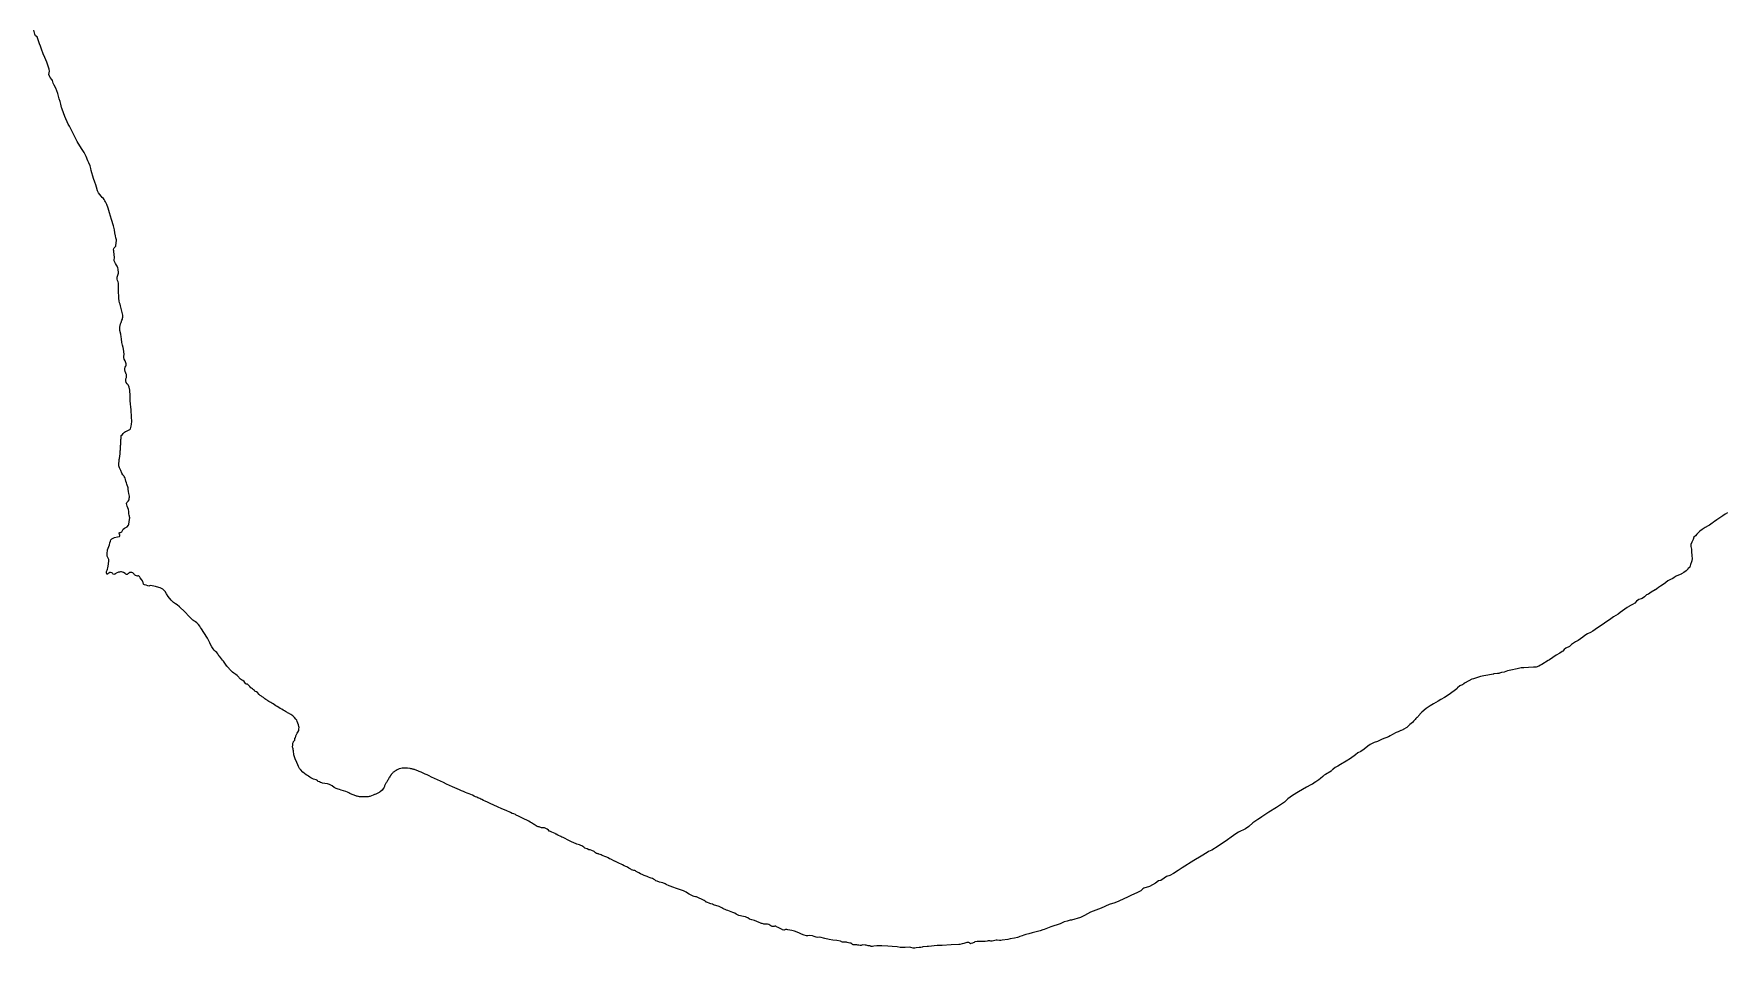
# Model space of a CAD drawing. Header units: inches. Extents: x 1341578 to 1502124, y 557203 to 748561.
# Drawn here: x 1486157 to 1493025, y 572791 to 576501 of the extents above; entities that cross this region are included whole.
import ezdxf

# ---------------------------------------------------------------- set-up
doc = ezdxf.new("R2010")
doc.units = ezdxf.units.IN
doc.header["$MEASUREMENT"] = 0
doc.layers.add('Zipcode', color=7, linetype='Continuous')

msp = doc.modelspace()

# ---------------------------------------------------------------- linework, layer by layer
at = {"layer": 'Zipcode'}
msp.add_lwpolyline([(1493035.3, 574558.2), (1493024.8, 574551.5), (1493016.3, 574545.9), (1493008.3, 574540.5), (1492999.5, 574535.1), (1492991.3, 574529.3), (1492981.6, 574521.9), (1492978, 574519.3), (1492976.6, 574518.1), (1492973.2, 574515.5), (1492962.2, 574507.7), (1492959.3, 574506.1), (1492951, 574501.8), (1492949.7, 574501.1), (1492944.7, 574498), (1492940.8, 574495.6), (1492931.4, 574490.2), (1492921.9, 574482.9), (1492916.2, 574476.5), (1492909.9, 574471.2), (1492905.1, 574464.8), (1492897.8, 574458.9), (1492894.9, 574449), (1492889.8, 574438.7), (1492885.7, 574429.5), (1492886.5, 574421.1), (1492888.3, 574409.9), (1492889.3, 574397.5), (1492890.3, 574386.1), (1492890.5, 574383.4), (1492890.8, 574372.6), (1492890, 574362.2), (1492888.1, 574358.1), (1492885.2, 574347.7), (1492881.3, 574337.1), (1492873.8, 574329.7), (1492873.8, 574329.6), (1492866.6, 574321.6), (1492857.9, 574315), (1492847.9, 574309.6), (1492846.2, 574309), (1492836.1, 574304.3), (1492826.5, 574300.6), (1492818, 574294.8), (1492813.4, 574291.4), (1492803.5, 574286.9), (1492792.4, 574281), (1492783.9, 574274.8), (1492782.8, 574273.6), (1492773.3, 574267.2), (1492763.3, 574260), (1492754.6, 574254.2), (1492747.5, 574248.7), (1492742.1, 574245.6), (1492741, 574244.9), (1492740.8, 574244.8), (1492724.4, 574235.2), (1492713.5, 574227.8), (1492705.8, 574225.4), (1492701.3, 574220.6), (1492698.5, 574216.4), (1492688.6, 574209.9), (1492685, 574208.8), (1492674.5, 574205.3), (1492665.5, 574198.9), (1492658.5, 574190.8), (1492649.1, 574185.4), (1492638.9, 574179.7), (1492636.8, 574178.4), (1492627.5, 574172.8), (1492618.5, 574166.4), (1492608.9, 574159.9), (1492599.6, 574153), (1492591.3, 574146.4), (1492582.1, 574140.3), (1492572.5, 574135), (1492561.8, 574127.7), (1492535.8, 574109.4), (1492498.2, 574084.1), (1492488.2, 574077.9), (1492478.5, 574072.4), (1492466.8, 574066), (1492455.7, 574059.7), (1492447, 574053.5), (1492438.2, 574046.5), (1492428.5, 574040), (1492418.2, 574033.9), (1492418, 574033.8), (1492418, 574033.8), (1492409.9, 574028.4), (1492401.7, 574023.2), (1492393.5, 574015.7), (1492379, 574008.3), (1492371.3, 574002.9), (1492366.9, 573996.3), (1492363.2, 573994.2), (1492353.8, 573988.3), (1492339.4, 573979.6), (1492311.5, 573961.5), (1492306.4, 573958.3), (1492281.5, 573942.5), (1492276, 573939), (1492268.8, 573934.9), (1492257.7, 573931.8), (1492246.6, 573931), (1492226.9, 573929.9), (1492208, 573928.9), (1492197.3, 573928.4), (1492181.3, 573924.2), (1492173.9, 573922.6), (1492161.2, 573921.1), (1492142, 573916.8), (1492128.7, 573911.5), (1492117.2, 573910), (1492108.9, 573906.6), (1492105.7, 573905.9), (1492100.8, 573905.6), (1492086.1, 573903.7), (1492085, 573903.4), (1492083.8, 573903.3), (1492061.7, 573898.2), (1492045.5, 573895.5), (1492031.9, 573893.4), (1492019.6, 573889.5), (1492003.9, 573884.3), (1491996.4, 573881.9), (1491970.2, 573868.1), (1491965.1, 573864.4), (1491964.6, 573864.2), (1491963.4, 573863.7), (1491958.6, 573860.2), (1491957.4, 573859.3), (1491957.2, 573859.2), (1491948.2, 573855), (1491938.6, 573847.5), (1491936.4, 573844.4), (1491935.2, 573842.9), (1491904.3, 573820.2), (1491885.4, 573807.7), (1491870.8, 573799.9), (1491859.7, 573793.3), (1491840.6, 573782.8), (1491827.1, 573773.9), (1491811.7, 573763.3), (1491793.8, 573748.2), (1491791.6, 573745.8), (1491780.8, 573733.1), (1491778.6, 573730.8), (1491774.4, 573727.4), (1491774, 573727.1), (1491769.6, 573722.4), (1491766.5, 573719.1), (1491760.3, 573712), (1491755.5, 573707.2), (1491745.4, 573698.2), (1491733, 573686), (1491718.2, 573678.2), (1491716.9, 573677.5), (1491709.2, 573674.4), (1491708, 573674), (1491697.6, 573668.5), (1491689.5, 573665.6), (1491674.7, 573657.7), (1491665.3, 573652.8), (1491658.4, 573649.2), (1491632.8, 573639), (1491613.5, 573629.5), (1491600.4, 573625.4), (1491591.8, 573621.5), (1491584.3, 573617.6), (1491574.7, 573610.5), (1491559, 573598.2), (1491545.4, 573589.6), (1491534.4, 573583.3), (1491524.1, 573576), (1491504.1, 573560.6), (1491487.1, 573549.8), (1491464.1, 573536.8), (1491452.7, 573529.5), (1491441.6, 573523.6), (1491433.8, 573517.4), (1491432.4, 573516.2), (1491430.9, 573515.7), (1491429.6, 573515.2), (1491429, 573514.1), (1491428.2, 573512.4), (1491425.4, 573509.9), (1491402.6, 573495.9), (1491396.6, 573492.5), (1491391.2, 573488.1), (1491381.9, 573479.9), (1491375.4, 573473.9), (1491363, 573466.3), (1491356.8, 573462.5), (1491355.1, 573460.4), (1491349.2, 573457), (1491345.6, 573454.5), (1491343.3, 573453.3), (1491325.2, 573443.7), (1491293.1, 573425.7), (1491268.8, 573410.8), (1491249.8, 573396.6), (1491236.1, 573384.1), (1491203.6, 573361.2), (1491172.5, 573342.2), (1491144, 573323.3), (1491126.1, 573312.4), (1491122.5, 573309.9), (1491121.1, 573309.5), (1491119.4, 573307.7), (1491107.8, 573299.3), (1491090.6, 573285), (1491077, 573274.6), (1491048.6, 573261.3), (1491037.8, 573255.5), (1491019.1, 573241.7), (1491004.2, 573231.2), (1490966, 573205.2), (1490941.4, 573188.4), (1490927.9, 573183), (1490922.1, 573178.7), (1490897.8, 573163.8), (1490867.2, 573147.1), (1490820.7, 573116.7), (1490804.3, 573106.6), (1490784.7, 573093.4), (1490770.8, 573085.3), (1490756.5, 573081.7), (1490747, 573075.7), (1490734.3, 573066), (1490723.9, 573063.7), (1490712.1, 573054.6), (1490699.6, 573048.3), (1490687.7, 573041.2), (1490665.4, 573034.7), (1490661, 573032.2), (1490652.1, 573023.5), (1490636.1, 573015.6), (1490614.1, 573006.6), (1490599, 572998.5), (1490584.2, 572991.1), (1490563.5, 572981.3), (1490547.2, 572974.6), (1490524.2, 572967.6), (1490492.1, 572953.7), (1490469.5, 572945.4), (1490448.2, 572936.5), (1490424.4, 572923.7), (1490408.1, 572915.7), (1490371.4, 572905.1), (1490366, 572904.6), (1490353.5, 572901), (1490341.9, 572898.5), (1490325.1, 572889.6), (1490287.5, 572878.1), (1490260.1, 572867.2), (1490255, 572865.6), (1490244.2, 572861.6), (1490233.7, 572858.5), (1490221.7, 572855.5), (1490211.8, 572853.3), (1490197.9, 572849), (1490185.5, 572845.8), (1490177.5, 572843.7), (1490170.2, 572841), (1490161.6, 572837.7), (1490158.9, 572836.3), (1490156.4, 572835), (1490152.4, 572833.6), (1490140, 572831.7), (1490122.5, 572828.6), (1490112.4, 572826.4), (1490089, 572823), (1490083.7, 572822.3), (1490079, 572822.7), (1490069.8, 572824.1), (1490064.8, 572823.5), (1490060.2, 572822.7), (1490048.7, 572819.9), (1490044.2, 572819.8), (1490039.6, 572820.7), (1490036.4, 572821.4), (1490033, 572821.3), (1490028.1, 572819.7), (1490020.9, 572818.4), (1490016, 572817.6), (1490009.8, 572817.4), (1490003.8, 572817.8), (1489996.4, 572818.5), (1489988.6, 572818.5), (1489978.9, 572816.1), (1489975.3, 572814.6), (1489971.2, 572812.5), (1489969.1, 572811.5), (1489962.2, 572809.6), (1489960.6, 572809.2), (1489959.4, 572810), (1489957.3, 572812.3), (1489954.8, 572814.3), (1489946.7, 572813.7), (1489933.7, 572810.1), (1489926.6, 572808.1), (1489918, 572806.5), (1489913.5, 572805.7), (1489881.9, 572804.9), (1489846.4, 572801.6), (1489825.7, 572801.6), (1489790.2, 572797.6), (1489784.6, 572797.4), (1489768, 572795.8), (1489764.9, 572794.9), (1489759.4, 572793.9), (1489752.2, 572793.2), (1489740.7, 572791.7), (1489735.3, 572791), (1489727.9, 572791.6), (1489718.2, 572794.2), (1489712.7, 572794.7), (1489695.5, 572793.4), (1489688.5, 572793.7), (1489674.7, 572794.3), (1489663.7, 572796.3), (1489643.4, 572797.7), (1489624.8, 572799.1), (1489600.3, 572800.2), (1489580.7, 572800.8), (1489568.1, 572799.7), (1489563.2, 572797.6), (1489557.8, 572798.4), (1489554.9, 572798.5), (1489554.8, 572799), (1489553.8, 572799.8), (1489551.2, 572800), (1489548.5, 572800.5), (1489544.9, 572801), (1489536.8, 572802.6), (1489533.4, 572803.7), (1489522.2, 572804.3), (1489519.5, 572803.5), (1489516.4, 572802.3), (1489512.8, 572801.6), (1489507, 572802.8), (1489503, 572803.8), (1489499.6, 572804.3), (1489493.7, 572803.9), (1489488.4, 572803.9), (1489484.3, 572805.1), (1489482, 572806.4), (1489478.8, 572808.8), (1489474.6, 572810.8), (1489470.6, 572811.4), (1489460.6, 572814), (1489457.8, 572815.4), (1489453.7, 572815.7), (1489449.8, 572814.9), (1489440.9, 572815.3), (1489437.8, 572816.3), (1489435.2, 572817.4), (1489432.4, 572819.4), (1489418.1, 572822.4), (1489401.6, 572823.4), (1489387.2, 572826.1), (1489368.8, 572830.5), (1489349.5, 572835), (1489340.6, 572834.6), (1489334.6, 572835), (1489325.6, 572838.7), (1489319.6, 572841.6), (1489305.4, 572842.2), (1489300.7, 572841), (1489297.8, 572840.6), (1489294.9, 572841.2), (1489285.8, 572843.5), (1489274.7, 572848.3), (1489263.4, 572852.9), (1489245.7, 572860.1), (1489235.2, 572862.2), (1489227.1, 572863.6), (1489219.6, 572865.9), (1489214.6, 572866.9), (1489210.2, 572867.3), (1489204.7, 572864.6), (1489203.5, 572863.9), (1489197.2, 572865.4), (1489195.7, 572866.5), (1489191.2, 572869.5), (1489185.8, 572871.6), (1489179.6, 572874.5), (1489173.3, 572878.2), (1489169.8, 572879.9), (1489166.6, 572880), (1489163.7, 572879), (1489160.4, 572878.7), (1489155.8, 572879.1), (1489150.5, 572881.5), (1489146.5, 572884.6), (1489141.9, 572887.2), (1489136.9, 572888.7), (1489131.1, 572888.8), (1489121.5, 572889), (1489119.1, 572889.5), (1489114.4, 572891.1), (1489110.4, 572891.7), (1489109.2, 572892.3), (1489102.9, 572895.5), (1489093.1, 572899.4), (1489083.7, 572902.7), (1489077.9, 572904.2), (1489073, 572905.3), (1489064.2, 572908.6), (1489056.2, 572913.8), (1489053.1, 572915.4), (1489047, 572917.5), (1489039.2, 572919.3), (1489020.9, 572923.7), (1489012.2, 572928), (1489009, 572929), (1489008.9, 572929.1), (1489004.2, 572932.8), (1488996.4, 572935.4), (1488988.5, 572938.5), (1488975.1, 572943.7), (1488970, 572945.6), (1488955.2, 572952.2), (1488951, 572955), (1488940.7, 572959.4), (1488917.7, 572967), (1488912.8, 572969.2), (1488906.3, 572971.2), (1488902.5, 572972.6), (1488889.8, 572977.5), (1488887.9, 572978.3), (1488886.5, 572978.9), (1488882.9, 572981.6), (1488878.9, 572984.3), (1488873.7, 572986.8), (1488868.4, 572989.2), (1488859.7, 572993.2), (1488848.7, 572998.7), (1488844.6, 572999.9), (1488838.5, 573001.3), (1488834.3, 573002.5), (1488826.6, 573005.8), (1488818.1, 573010.4), (1488812.2, 573014.2), (1488806.7, 573017.8), (1488803.2, 573019.5), (1488795.4, 573023.2), (1488787.6, 573026.2), (1488771.6, 573032), (1488763.7, 573034.4), (1488755.9, 573036.9), (1488736.7, 573043.9), (1488725.6, 573049.4), (1488720.6, 573052), (1488711.1, 573055.7), (1488698.2, 573059.4), (1488689.2, 573062.2), (1488682.8, 573064.8), (1488678.7, 573067.6), (1488673.8, 573071.1), (1488669.1, 573073.2), (1488664.5, 573075.1), (1488660.1, 573077), (1488653.9, 573079.7), (1488648.3, 573081.9), (1488636.2, 573086.3), (1488630.5, 573088.8), (1488621.1, 573092.6), (1488614, 573096), (1488605.6, 573100.5), (1488602.9, 573102.5), (1488600.5, 573104.4), (1488597.8, 573105.8), (1488593.6, 573106.1), (1488589.3, 573107), (1488584.5, 573109.2), (1488581.2, 573110.9), (1488574, 573115.8), (1488568.2, 573119.2), (1488565.6, 573120.5), (1488560.9, 573122.4), (1488555, 573124.9), (1488554.2, 573125.4), (1488548.5, 573128.8), (1488529.9, 573137.9), (1488516.1, 573144.2), (1488515.2, 573144.6), (1488512.4, 573146), (1488503.8, 573150.2), (1488500.2, 573152.4), (1488495, 573153.4), (1488489.6, 573157.2), (1488484.4, 573159.7), (1488479.9, 573161.5), (1488465.7, 573167.3), (1488461, 573169.3), (1488456.5, 573171.2), (1488452.4, 573172.9), (1488449.7, 573174), (1488447.2, 573174.4), (1488445.3, 573174.8), (1488442.9, 573175.5), (1488438.6, 573178), (1488432.5, 573183), (1488422.8, 573187.9), (1488417, 573190.2), (1488414.3, 573190.6), (1488410.7, 573190.3), (1488405, 573193.4), (1488394.4, 573197.4), (1488394.1, 573197.8), (1488391.1, 573200.5), (1488386.3, 573203.5), (1488382.2, 573205.7), (1488378.2, 573207.8), (1488372.8, 573210.1), (1488362.8, 573213.2), (1488357, 573215.2), (1488356.4, 573215.4), (1488352.8, 573217.2), (1488338.4, 573224.3), (1488325, 573231.1), (1488315.3, 573235.4), (1488306.7, 573240.7), (1488302.2, 573241.8), (1488301.9, 573241.9), (1488297.4, 573244.2), (1488285.7, 573249.8), (1488278.3, 573253.1), (1488277.5, 573254), (1488274.7, 573256.9), (1488267.3, 573259.6), (1488260.6, 573262.3), (1488255.2, 573264.4), (1488251.4, 573266.1), (1488250.7, 573266.4), (1488246.8, 573269.2), (1488241.4, 573273.4), (1488236.9, 573276), (1488230.9, 573278.7), (1488226, 573279.5), (1488220, 573279.2), (1488219.1, 573279.3), (1488209.9, 573282.7), (1488205.7, 573283.6), (1488205, 573284), (1488200.1, 573285.7), (1488199.1, 573285.9), (1488196.7, 573287.4), (1488192.8, 573289.9), (1488189.3, 573292.3), (1488185.8, 573294.7), (1488182.2, 573297.1), (1488178.1, 573299.7), (1488173.1, 573302.7), (1488167.1, 573306), (1488159.7, 573309.9), (1488150.5, 573314.5), (1488139, 573320), (1488125.2, 573326.4), (1488116.1, 573330.6), (1488113.2, 573332.9), (1488106.2, 573336.2), (1488100, 573337.9), (1488092.6, 573341.2), (1488075.2, 573349.1), (1488057.7, 573356.9), (1488040.8, 573364.5), (1488025.1, 573371.5), (1488011.1, 573377.8), (1487999.5, 573383.1), (1487990.2, 573387.3), (1487982.8, 573390.8), (1487976.9, 573393.6), (1487972, 573395.9), (1487967.9, 573397.9), (1487964.1, 573399.7), (1487960.4, 573401.5), (1487956.2, 573403.4), (1487951.4, 573405.7), (1487945.4, 573408.3), (1487938.7, 573411.2), (1487931.9, 573414.2), (1487924.9, 573417.1), (1487917.6, 573420.2), (1487910, 573423.3), (1487902.2, 573426.6), (1487894, 573430), (1487885.5, 573433.6), (1487876.6, 573437.5), (1487867.2, 573441.6), (1487857, 573446.3), (1487845.7, 573451.4), (1487833.7, 573457), (1487821.2, 573462.8), (1487808.5, 573468.7), (1487796.1, 573474.5), (1487784.1, 573480.1), (1487772.8, 573485.3), (1487762.8, 573490), (1487754.1, 573494), (1487746.7, 573497.3), (1487740.5, 573500.2), (1487735.1, 573502.6), (1487730.5, 573504.7), (1487726.4, 573506.5), (1487722.8, 573508.1), (1487719.5, 573509.5), (1487716.3, 573510.8), (1487713.1, 573512), (1487709.7, 573513.3), (1487706.4, 573514.5), (1487703.2, 573515.5), (1487700.4, 573516.4), (1487697.8, 573517.2), (1487695.4, 573517.8), (1487693, 573518.3), (1487690.6, 573518.8), (1487688.2, 573519.2), (1487685.7, 573519.6), (1487684.1, 573519.8), (1487683.7, 573519.9), (1487675.3, 573521), (1487672.3, 573521.1), (1487672, 573521.1), (1487669.1, 573521.2), (1487666.3, 573521.3), (1487663.5, 573521.3), (1487662.3, 573521.2), (1487657.9, 573521.3), (1487653.2, 573521.6), (1487647.5, 573520.7), (1487641.1, 573518.8), (1487633.3, 573514.9), (1487629.2, 573512.1), (1487627.9, 573511.5), (1487625.9, 573510.4), (1487623.9, 573509.3), (1487622, 573508.2), (1487620.1, 573507), (1487618.3, 573505.7), (1487616.6, 573504.5), (1487615, 573503.1), (1487613.5, 573501.7), (1487612.1, 573500.3), (1487610.9, 573499), (1487609.8, 573497.5), (1487608.8, 573496.1), (1487607.8, 573494.6), (1487606.9, 573493), (1487606.8, 573492.7), (1487606.2, 573492.1), (1487605.3, 573490.2), (1487604.9, 573489.4), (1487603.7, 573487.4), (1487602.4, 573485.3), (1487601, 573483), (1487599.4, 573480.4), (1487597.7, 573477.6), (1487596, 573474.7), (1487594.2, 573471.8), (1487592.4, 573468.7), (1487590.6, 573465.7), (1487588.9, 573462.8), (1487587.3, 573459.9), (1487585.7, 573457.2), (1487584.4, 573454.5), (1487583.1, 573451.8), (1487582, 573449.1), (1487580.9, 573446.5), (1487579.8, 573443.9), (1487578.7, 573441.3), (1487578.2, 573440.4), (1487577.7, 573439.7), (1487571.4, 573432.7), (1487563.8, 573425.3), (1487563, 573424.8), (1487561.4, 573423.9), (1487559.1, 573422.8), (1487556.7, 573421.7), (1487554.1, 573420.5), (1487551.5, 573419.2), (1487548.7, 573417.9), (1487545.8, 573416.4), (1487542.8, 573414.9), (1487541.8, 573414.4), (1487541.1, 573414.1), (1487535.3, 573411.9), (1487521.7, 573406.7), (1487518.7, 573406.1), (1487514.8, 573405.5), (1487510.8, 573405.1), (1487506.5, 573404.8), (1487502.2, 573404.6), (1487497.8, 573404.5), (1487493.3, 573404.6), (1487488.9, 573404.8), (1487484.4, 573405.2), (1487480.1, 573405.6), (1487475.8, 573406.2), (1487474.3, 573406.4), (1487470.4, 573407.6), (1487467.7, 573408.4), (1487458.5, 573412.2), (1487449.5, 573414.6), (1487440.9, 573418.9), (1487437.1, 573421.5), (1487431.7, 573424.1), (1487424.5, 573426.1), (1487414.4, 573429.2), (1487405.7, 573432.2), (1487398.4, 573434.3), (1487392.7, 573436.6), (1487384.7, 573439.5), (1487377.5, 573443.1), (1487368.8, 573450), (1487362.9, 573452.8), (1487357.5, 573455.3), (1487350.3, 573457.2), (1487338.8, 573459.6), (1487329.3, 573461.2), (1487327.5, 573461.9), (1487322.1, 573463.9), (1487317, 573465.7), (1487312.5, 573467.3), (1487311.3, 573467.7), (1487309.8, 573471.6), (1487304, 573474.1), (1487293.5, 573477.2), (1487282.8, 573482.3), (1487278.4, 573485), (1487273.4, 573488.6), (1487268.6, 573491.6), (1487263.4, 573494.6), (1487256.4, 573499.3), (1487249.9, 573504.5), (1487240.4, 573515.9), (1487236.5, 573520.3), (1487232.8, 573527.5), (1487229.5, 573534.4), (1487224.9, 573544), (1487218, 573559.7), (1487213.6, 573576), (1487211.5, 573591.3), (1487211.1, 573595.4), (1487210.2, 573599.6), (1487208.9, 573603.9), (1487208, 573606.2), (1487209.3, 573616.4), (1487209.4, 573621.6), (1487209.8, 573622.6), (1487210.9, 573625.7), (1487212.2, 573628.7), (1487212.4, 573629), (1487214.8, 573632), (1487216.9, 573635.4), (1487217.6, 573638.9), (1487217.9, 573642.6), (1487218.3, 573643.6), (1487219.5, 573646.7), (1487220.7, 573649.8), (1487221.9, 573652.8), (1487223.1, 573655.9), (1487223.9, 573658.1), (1487227.4, 573663.5), (1487229.8, 573667.3), (1487233.1, 573674.2), (1487233.9, 573681.3), (1487234.2, 573686.1), (1487233.9, 573690.8), (1487232.3, 573696.7), (1487230.1, 573703.4), (1487227.3, 573710.7), (1487224.9, 573715.8), (1487221.4, 573720.8), (1487216.2, 573726.7), (1487209.1, 573733.2), (1487201.5, 573738.8), (1487191.2, 573744), (1487188, 573746), (1487184.3, 573748.3), (1487180, 573751), (1487175.1, 573754), (1487169.7, 573757.2), (1487164, 573760.6), (1487158, 573764.2), (1487151.9, 573767.8), (1487145.8, 573771.4), (1487139.8, 573775), (1487134.1, 573778.5), (1487128.8, 573781.8), (1487123.8, 573784.9), (1487119.8, 573787.4), (1487117.1, 573789.6), (1487112, 573792.5), (1487107.7, 573795.1), (1487104.6, 573797), (1487100.1, 573800), (1487095.6, 573803), (1487092.6, 573805), (1487089.9, 573807.6), (1487087.3, 573810.1), (1487085, 573811.4), (1487081.3, 573813.4), (1487076.5, 573816.8), (1487072.6, 573821), (1487065.4, 573828.4), (1487061.6, 573831.3), (1487057.3, 573833.1), (1487055, 573834.4), (1487053.1, 573836), (1487049.5, 573839), (1487045.3, 573842.7), (1487041.5, 573845.7), (1487039.2, 573847.5), (1487034.2, 573852.6), (1487025.6, 573861.8), (1487023.3, 573862.4), (1487021.8, 573862.3), (1487019.6, 573862.8), (1487018.5, 573863.6), (1487017.9, 573864.1), (1487016.7, 573865), (1487014.1, 573869.3), (1487011.6, 573873.1), (1487006.5, 573876.8), (1487001.2, 573879.8), (1486997, 573882.6), (1486993.4, 573885.6), (1486991.2, 573888.3), (1486989.5, 573891.2), (1486986.1, 573895.2), (1486982.5, 573898.1), (1486977.3, 573901.8), (1486973.6, 573904.5), (1486969, 573907.4), (1486964.1, 573910.8), (1486958.5, 573916.6), (1486958.4, 573916.7), (1486956.7, 573918.6), (1486954.5, 573921), (1486952.4, 573923.3), (1486950.5, 573925.4), (1486948.6, 573927.5), (1486946.8, 573929.4), (1486945.1, 573931.2), (1486943.4, 573933.1), (1486943.2, 573933.3), (1486941.5, 573935.6), (1486938.9, 573939.9), (1486936.1, 573943.8), (1486932.6, 573947.9), (1486927.6, 573955), (1486924.1, 573960.1), (1486911.1, 573975.9), (1486908.7, 573977.7), (1486906.7, 573980), (1486904.9, 573985.4), (1486900.4, 573991.4), (1486895.4, 573995.5), (1486889.6, 574000.6), (1486885.6, 574005.6), (1486880.9, 574013.3), (1486874.9, 574023.7), (1486871.8, 574030.2), (1486867.9, 574038.1), (1486862.8, 574049.3), (1486848.3, 574072.3), (1486838.5, 574086.3), (1486834.8, 574091.7), (1486830.9, 574098.3), (1486826.1, 574104.9), (1486819.8, 574111), (1486814.5, 574115.4), (1486809.3, 574118.3), (1486806.5, 574119.6), (1486805.6, 574120.5), (1486804.3, 574121.5), (1486803.1, 574122.6), (1486802, 574123.6), (1486800.8, 574124.6), (1486799.6, 574125.6), (1486788.5, 574136.2), (1486770.2, 574155.8), (1486748.4, 574176.5), (1486740.1, 574184.5), (1486732.3, 574187.8), (1486725.1, 574193.2), (1486715.4, 574202.9), (1486703.5, 574218.6), (1486696.1, 574229.1), (1486690.1, 574237.7), (1486685.3, 574244), (1486681.2, 574247.8), (1486676.2, 574251), (1486670.7, 574253.1), (1486665.4, 574254.8), (1486651.3, 574258.1), (1486638.2, 574261.6), (1486631.3, 574262.4), (1486627.2, 574261.2), (1486624.8, 574260.6), (1486620.4, 574260.8), (1486613.4, 574263.4), (1486606.7, 574265.3), (1486604.2, 574266.3), (1486603.3, 574268.6), (1486600.9, 574274.3), (1486599.6, 574277.8), (1486598.3, 574281.3), (1486594.4, 574286.9), (1486589.8, 574293.8), (1486586.6, 574299), (1486584.4, 574301.2), (1486582.3, 574301.9), (1486580.2, 574301.6), (1486578.1, 574301.2), (1486574.3, 574301.4), (1486570.8, 574302.6), (1486568.5, 574304), (1486566.4, 574305.7), (1486564.4, 574308.1), (1486563, 574310.3), (1486562.1, 574311.9), (1486559.8, 574313.4), (1486555.5, 574314.9), (1486552, 574315.9), (1486549.2, 574315.8), (1486546.8, 574314.8), (1486543.7, 574312.8), (1486541.2, 574311.2), (1486538.9, 574310), (1486537.5, 574308.8), (1486536.3, 574307.7), (1486535, 574307.2), (1486533.2, 574307.4), (1486531.5, 574308.9), (1486528.8, 574311.1), (1486521.1, 574315.7), (1486517.5, 574317.3), (1486513.3, 574318.1), (1486509, 574317.7), (1486505.6, 574317), (1486501.8, 574316.2), (1486498.3, 574315), (1486492, 574312.3), (1486489.9, 574311.1), (1486488.3, 574309.8), (1486487.1, 574308.8), (1486484.9, 574308.1), (1486481.8, 574307.9), (1486479.8, 574308.4), (1486478.3, 574309.8), (1486476.8, 574312.4), (1486474.6, 574314.1), (1486468.7, 574315.1), (1486466.1, 574315), (1486462.2, 574313.3), (1486459.5, 574311.7), (1486457.3, 574309.5), (1486456.1, 574308.4), (1486455.3, 574308), (1486454.5, 574308.3), (1486453.8, 574309.2), (1486453.5, 574311), (1486453.1, 574313.2), (1486452.6, 574315.7), (1486453, 574319.8), (1486454.6, 574324.9), (1486456.6, 574329.5), (1486457.9, 574335), (1486459, 574341.5), (1486460, 574350.2), (1486461.4, 574363.4), (1486461.7, 574368.1), (1486459.8, 574372.9), (1486457.9, 574376.3), (1486455.8, 574381.4), (1486455, 574387), (1486454.9, 574391), (1486455.3, 574396.4), (1486456.2, 574402.5), (1486456.9, 574407.3), (1486458.6, 574414.1), (1486461.5, 574421.1), (1486464.4, 574428), (1486466.2, 574435.2), (1486468.3, 574442.3), (1486470.5, 574447.3), (1486473.6, 574451.5), (1486476.6, 574453.8), (1486479.7, 574455.2), (1486482.2, 574456), (1486485.3, 574456.9), (1486497.5, 574459.6), (1486505.2, 574461.8), (1486506.4, 574463.9), (1486506.1, 574467.5), (1486504.7, 574471.2), (1486503.5, 574474.2), (1486504.1, 574476.2), (1486506.1, 574477.3), (1486508.9, 574478.2), (1486514.3, 574480.6), (1486516.1, 574483.6), (1486520.5, 574490.7), (1486525.3, 574494.9), (1486528.3, 574496), (1486533.6, 574498.7), (1486536.7, 574501.3), (1486541.5, 574507.6), (1486543.2, 574511.8), (1486544.6, 574521.4), (1486546.3, 574530.7), (1486546.9, 574537.3), (1486546.5, 574541.6), (1486545.7, 574544.6), (1486544.4, 574548.5), (1486543.1, 574553.7), (1486542.7, 574563), (1486541.6, 574571.2), (1486539, 574577.7), (1486535.8, 574584.6), (1486534.5, 574590.1), (1486534.1, 574595), (1486535.4, 574599.6), (1486537.9, 574601.9), (1486540.8, 574604.7), (1486544.2, 574610.3), (1486545, 574616.5), (1486546.1, 574620.8), (1486546, 574624.9), (1486544.4, 574630.4), (1486542.9, 574635.7), (1486542, 574644.7), (1486541, 574653.6), (1486540.2, 574658.5), (1486535.4, 574673.4), (1486533.3, 574679.4), (1486531.4, 574685.5), (1486529.5, 574692.8), (1486528.2, 574697.7), (1486527, 574700.8), (1486524.7, 574704.7), (1486522.4, 574707.6), (1486519, 574711.4), (1486514.6, 574718.6), (1486510.2, 574729.2), (1486505.6, 574740.1), (1486504.1, 574744), (1486502.7, 574748.3), (1486502.2, 574750.5), (1486502.2, 574751.4), (1486502.3, 574753), (1486502.5, 574755.9), (1486502.7, 574758.8), (1486502.8, 574759.2), (1486503, 574761.7), (1486503.3, 574764.5), (1486503.5, 574767.2), (1486503.7, 574769.8), (1486504, 574772.3), (1486504.4, 574774.7), (1486504.8, 574777.1), (1486505.2, 574779.4), (1486505.6, 574781.8), (1486506, 574784.2), (1486506.4, 574786.7), (1486506.8, 574789.2), (1486507.1, 574792), (1486507.4, 574794.8), (1486507.6, 574797.6), (1486507.9, 574800.6), (1486508.1, 574803.6), (1486508.3, 574806.6), (1486508.6, 574809.7), (1486508.8, 574813), (1486509, 574816.2), (1486509.2, 574819.6), (1486509.4, 574823.1), (1486509.7, 574826.7), (1486509.9, 574830.7), (1486510.1, 574834.8), (1486510.3, 574839.1), (1486510.5, 574843.4), (1486510.7, 574847.6), (1486511, 574851.6), (1486511.2, 574855.5), (1486511.4, 574859), (1486511.7, 574862.1), (1486511.9, 574864.8), (1486512.1, 574867.3), (1486512.2, 574869.4), (1486512.4, 574871.4), (1486512.4, 574871.6), (1486517.4, 574875.1), (1486520.7, 574879.9), (1486522.7, 574882.7), (1486525.6, 574885.2), (1486529.6, 574887), (1486533.4, 574888.7), (1486544.7, 574893.7), (1486547.6, 574896.1), (1486549.4, 574899), (1486551, 574903.5), (1486552.5, 574909.9), (1486553.7, 574917.8), (1486555.1, 574927.9), (1486554.4, 574947.3), (1486553.2, 574974.6), (1486551.7, 574988.4), (1486550, 574997.2), (1486548.5, 575015.3), (1486549, 575032.5), (1486546.8, 575055.6), (1486545, 575068), (1486542.2, 575074.6), (1486539.9, 575077.5), (1486536.5, 575080.8), (1486532.9, 575086.7), (1486531.3, 575092.9), (1486531.1, 575101.1), (1486533.2, 575106.8), (1486533.7, 575110.1), (1486534, 575114.6), (1486533.3, 575118.7), (1486532.4, 575120.9), (1486530.4, 575124.4), (1486528.1, 575130.4), (1486526.7, 575138), (1486526.6, 575143.1), (1486527.9, 575148), (1486531, 575152.6), (1486532.2, 575155.8), (1486532.7, 575159), (1486532.1, 575162.8), (1486531.3, 575166.5), (1486529.9, 575170.2), (1486527.9, 575173.9), (1486524.4, 575181.6), (1486523, 575187.5), (1486522.6, 575191.8), (1486523.2, 575196), (1486524.6, 575199.2), (1486523.2, 575212.9), (1486519.9, 575227.8), (1486517.1, 575238.2), (1486514.5, 575249.3), (1486513.3, 575263.6), (1486512.1, 575271.3), (1486510.3, 575282.4), (1486507.1, 575298.1), (1486506.7, 575304.4), (1486506.8, 575310.9), (1486507.6, 575318.2), (1486509.3, 575324.6), (1486511.5, 575330), (1486514.5, 575339), (1486517, 575344), (1486517.9, 575347.2), (1486518.2, 575351.8), (1486518.2, 575359.4), (1486517.5, 575364.4), (1486515.9, 575370.8), (1486512, 575387.3), (1486511.2, 575391.9), (1486509.4, 575398.1), (1486507.4, 575403.8), (1486505.7, 575409.6), (1486503.8, 575418), (1486502.3, 575427.1), (1486502.4, 575434.1), (1486502.2, 575437.5), (1486502.5, 575442.7), (1486501.9, 575447.9), (1486501, 575458.3), (1486501.4, 575474.3), (1486501.4, 575484.3), (1486500.8, 575489.4), (1486499.4, 575494.5), (1486496.9, 575501), (1486495.9, 575506.1), (1486495.6, 575510.6), (1486496.4, 575514.2), (1486500.6, 575530.7), (1486500.8, 575536.9), (1486500.5, 575540), (1486499.7, 575545.7), (1486497.9, 575551.9), (1486495.3, 575558.9), (1486493.2, 575562.7), (1486489, 575568.7), (1486485.9, 575574.2), (1486484.3, 575579.8), (1486484.8, 575596.5), (1486484.2, 575603.5), (1486483.7, 575608.8), (1486482.8, 575615.3), (1486481.9, 575620.7), (1486481.6, 575625.1), (1486482, 575629.7), (1486483.3, 575632.7), (1486485.7, 575635.2), (1486487.8, 575636.9), (1486489.1, 575638.2), (1486490.4, 575640.3), (1486492.3, 575653.9), (1486492.6, 575661.8), (1486492.6, 575665.1), (1486490.9, 575674.1), (1486489.2, 575682.2), (1486486.9, 575694.1), (1486484.7, 575705.3), (1486480.4, 575722), (1486473.4, 575747.2), (1486464.1, 575774.9), (1486459.2, 575794.1), (1486453.6, 575808.7), (1486447.8, 575820.1), (1486445.9, 575824.1), (1486442.4, 575829.7), (1486439.8, 575833.1), (1486435.4, 575837.8), (1486430.8, 575842.9), (1486425.3, 575849.5), (1486420.1, 575856.7), (1486417.8, 575861.1), (1486416.2, 575864.7), (1486415, 575867.6), (1486414.1, 575870.1), (1486411.5, 575879.3), (1486409.1, 575888), (1486404.6, 575899.9), (1486399.7, 575914.3), (1486390.2, 575947.3), (1486388.3, 575954.7), (1486385.9, 575966.1), (1486380.7, 575977.5), (1486376.8, 575986.1), (1486369.5, 576003.2), (1486365.6, 576011), (1486361.3, 576019.1), (1486351.4, 576035.5), (1486333.7, 576064.4), (1486324.7, 576080.1), (1486302.6, 576126.7), (1486297.4, 576135.2), (1486293.1, 576144.4), (1486287.7, 576155.8), (1486282.8, 576166.5), (1486272.5, 576195.6), (1486270.8, 576199.8), (1486270.4, 576202.9), (1486267.6, 576215.4), (1486264.1, 576226.1), (1486260.3, 576237.2), (1486257.4, 576248.4), (1486254.8, 576258.6), (1486250.7, 576269.4), (1486247.1, 576280.7), (1486240.6, 576292.9), (1486235.7, 576301.7), (1486233, 576311.8), (1486229.9, 576316.1), (1486224.4, 576324.2), (1486222.9, 576326.2), (1486218.9, 576336.1), (1486221.2, 576349.3), (1486219.6, 576357.4), (1486216.1, 576370.1), (1486210.4, 576386.8), (1486205.8, 576396.2), (1486202.1, 576405.8), (1486195.4, 576420.3), (1486188.1, 576439.1), (1486184.4, 576451.2), (1486181.1, 576461.2), (1486177, 576472.6), (1486171.4, 576488.8), (1486164.4, 576493.8), (1486161.6, 576500.2), (1486157.4, 576516.2)], dxfattribs=at)

doc.saveas('drawing.dxf')
